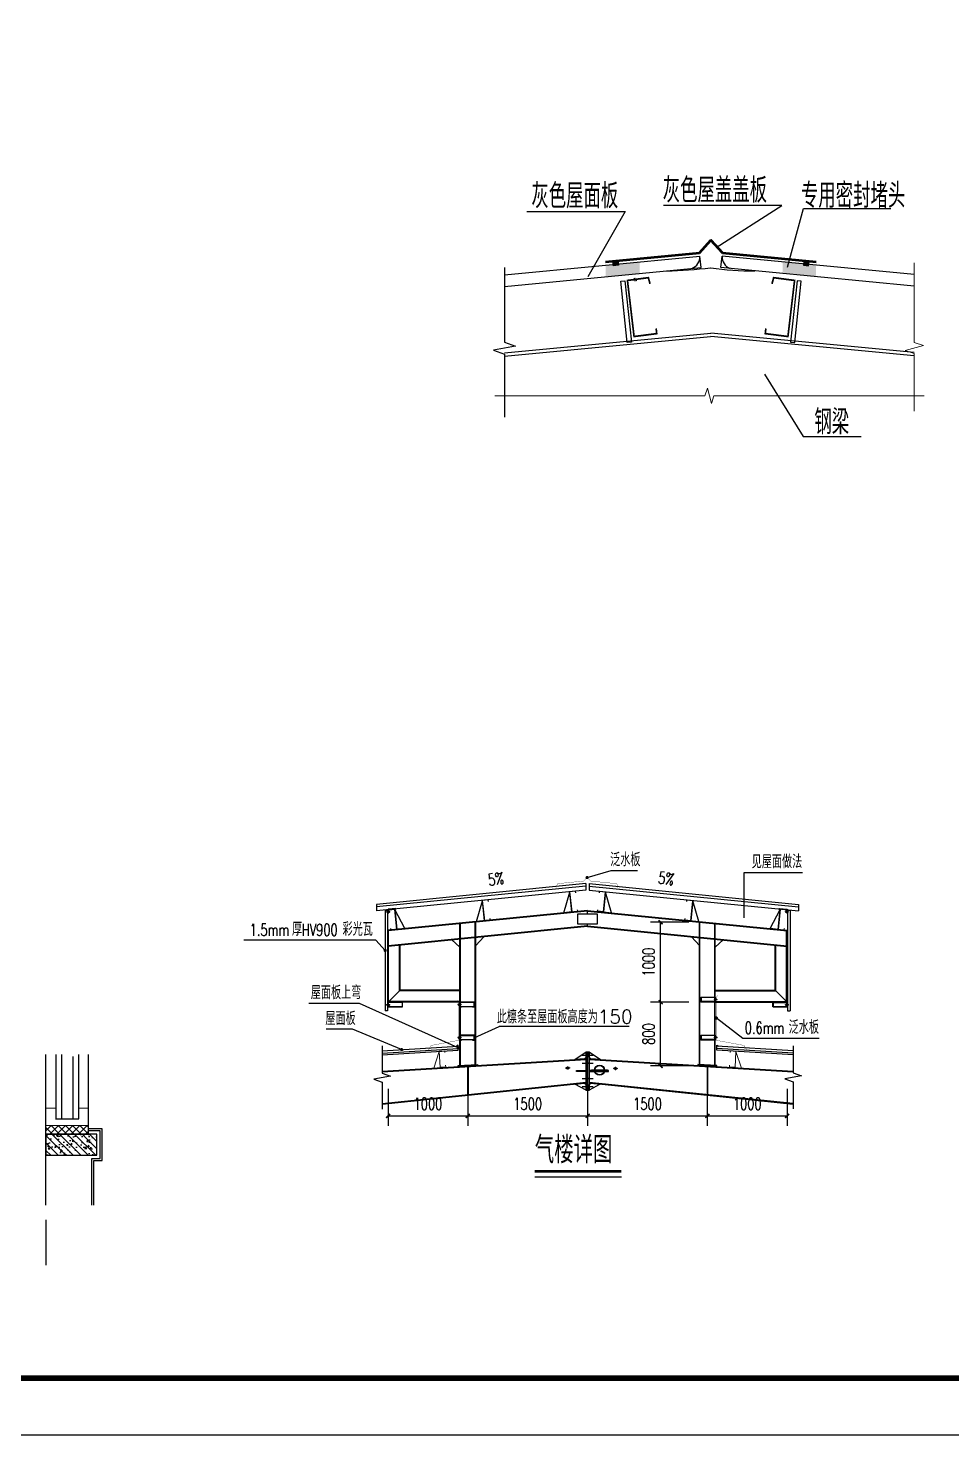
# Model space of a CAD drawing. Extents: x 1169373 to 1413368, y 514619 to 909419.
# Drawn here: x 1297592 to 1323627, y 514619 to 554288 of the extents above; entities that cross this region are included whole.
import ezdxf

# ---------------------------------------------------------------- set-up
doc = ezdxf.new("R2010")
doc.units = 0
doc.header["$LTSCALE"] = 1000
doc.header["$MEASUREMENT"] = 0
doc.linetypes.add('30', pattern=[0])
doc.linetypes.add('HIDDEN', pattern=[9.525, 6.35, -3.175])
for name, color, linetype in [('2', 2, 'Continuous'), ('4', 4, 'Continuous'), ('5', 5, 'Continuous'), ('6', 6, 'Continuous'), ('8', 3, 'Continuous'), ('AXIS', 3, 'Continuous'), ('DIM_SYMB', 3, 'Continuous'), ('DOTE', 1, 'Continuous'), ('killer_tk3.0000', 1, 'Continuous'), ('PUB_DIM', 3, 'Continuous'), ('PUB_TEXT', 7, 'Continuous'), ('PUB_TITLE', 4, 'Continuous'), ('SY2', 211, 'Continuous'), ('WALL', 9, 'Continuous'), ('WINDOW', 4, 'Continuous'), ('外框线', 255, 'Continuous'), ('建-填充', 8, 'Continuous'), ('窗', 2, 'Continuous'), ('粉刷', 8, 'Continuous'), ('线', 150, 'Continuous')]:
    doc.layers.add(name, color=color, linetype=linetype)
for name, color, linetype, lineweight in [('M_Axis', 253, 'Continuous', 20), ('M_Bolt', 252, 'Continuous', 20), ('OTHER', 253, 'Continuous', 13), ('PUB_DIM-2', 75, 'Continuous', 13), ('灰线', 9, 'Continuous', 9), ('绿线', 3, 'Continuous', 20)]:
    doc.layers.add(name, color=color, linetype=linetype, lineweight=lineweight)
doc.styles.add('_HZTXT', font='tssdeng.shx', dxfattribs={"width": 0.7, "bigfont": 'HZTXT.shx'})
doc.styles.add('_TCH_DIM', font='SIMPLEX', dxfattribs={"bigfont": 'GBCBIG'})
doc.styles.add('DIM_FONT', font='SIMPLEX', dxfattribs={"width": 0.7, "bigfont": 'GBCBIG'})
doc.styles.get("Standard").update_dxf_attribs({"font": 'gbenor.shx', "bigfont": 'gbcbig.shx'})
doc.dimstyles.new('DIMN50', dxfattribs={"dimscale": 0.5, "dimtxt": 300, "dimasz": 100, "dimexe": 250, "dimexo": 300, "dimgap": 150, "dimtad": 1, "dimdec": 0, "dimzin": 0, "dimdsep": 46, "dimtxsty": 'DIM_FONT', "dimblk": 'ARCHTICK', "dimcen": 0.09, "dimclrt": 7, "dimazin": 2, "dimtfac": 1, "dimtdec": 0, "dimtix": 1, "dimtmove": 2, "dimatfit": 3, "dimfxl": 1, "dimtolj": 1, "dimtzin": 0, "dimarcsym": 0})

# ---------------------------------------------------------------- blocks, each defined once
blk = doc.blocks.new('77')
for points in [[(549825, 150922), (549129, 150855), (549133, 150810), (548969, 150794), (548965, 150840), (548723, 150817), (548723, 150437), (549825, 150542)], [(548955, 150943), (548969, 150794), (549133, 150810), (549119, 150958)], [(555582, 150817), (555342, 150840), (555338, 150794), (555174, 150810), (555178, 150855), (554489, 150921), (554489, 150542), (555582, 150437)], [(555188, 150958), (555174, 150810), (555338, 150794), (555352, 150943)]]:
    blk.add_hatch(color=256).paths.add_polyline_path(points)
at = {"lineweight": 50}
for p, q in [((551775, 151217), (552154, 151632)), ((551775, 151217), (552154, 151632)), ((552532, 151217), (552154, 151632)), ((552154, 151632), (552532, 151217)), ((548718, 150924), (551775, 151217)), ((552532, 151217), (555589, 150924))]:
    blk.add_line(p, q, dxfattribs=at)
at = {"color": 6}
for p, q in [((545418, 150500), (551793, 151111)), ((551829, 150734), (551793, 151111)), ((552478, 150734), (552514, 151111)), ((558787, 150510), (552514, 151111)), ((545418, 150120), (551829, 150734)), ((558787, 150130), (552478, 150734)), ((545418, 147950), (552154, 148595)), ((545418, 147843), (552143, 148488)), ((558779, 147852), (552145, 148487)), ((558787, 147959), (552154, 148595))]:
    blk.add_line(p, q, dxfattribs=at)
for p, q in [((548718, 150924), (551775, 151217)), ((555589, 150924), (552532, 151217))]:
    blk.add_line(p, q)
at = {"color": 2, "const_width": 55.6}
for points in [[(548718, 150924), (551775, 151217), (552154, 151632), (552532, 151217), (555589, 150924)], [(550166, 150200), (550111, 150404), (549429, 150314), (549645, 148483), (550384, 148578), (550365, 148745)], [(554144, 150200), (554198, 150404), (554881, 150314), (554664, 148483), (553926, 148578), (553944, 148745)]]:
    blk.add_lwpolyline(points, dxfattribs=at)
at = {"color": 6, "const_width": 7.14}
blk.add_lwpolyline([(548718, 150924), (551775, 151217), (552154, 151632), (552532, 151217), (555589, 150924)], dxfattribs=at)
for points in [[(548955, 150943), (549119, 150958), (549133, 150810), (548969, 150794)], [(555352, 150943), (555188, 150958), (555174, 150810), (555338, 150794)]]:
    blk.add_lwpolyline(points, close=True)
at = {"color": 6}
for points in [[(549212, 150285), (549348, 150300), (549558, 148298), (549423, 148283)], [(555097, 150285), (554962, 150300), (554751, 148298), (554887, 148283)]]:
    blk.add_lwpolyline(points, close=True, dxfattribs=at)
for centre, radius, start, end in [((551391, 151084), 403, 289.8808, 3.7357), ((552916, 151084), 403, 176.2643, 250.1192), ((550133, 170144), 19526, 271.6709, 275.91), ((553488, 160220), 9592, 261.9469, 270.6087)]:
    blk.add_arc(centre, radius, start, end, dxfattribs=at)
at = {"lineweight": 80}
blk.add_arc((549694, 150316), 25.7, 95.367, 185.8233, dxfattribs=at)
at = {"layer": 'killer_tk3.0000', "color": 3, "linetype": '30', "ltscale": 0.02}
for p, q in [((546151, 152569), (549355, 152569)), ((549355, 152569), (548133, 150434)), ((554468, 152762), (550602, 152762)), ((552321, 151385), (554468, 152762)), ((554649, 150746), (555168, 152666)), ((555168, 152666), (558024, 152666)), ((553903, 147255), (555163, 145219)), ((555163, 145219), (557052, 145219))]:
    blk.add_line(p, q, dxfattribs=at)
at = {"layer": 'OTHER'}
for p, q in [((558787, 150888), (558787, 148283)), ((559084, 148189), (558490, 148027)), ((558490, 148027), (558787, 147932)), ((558787, 148283), (559084, 148189)), ((558787, 147932), (558787, 146042)), ((545101, 146545), (551955, 146545)), ((551955, 146545), (552035, 146795)), ((552035, 146795), (552171, 146296)), ((552171, 146296), (552250, 146545)), ((552250, 146545), (559105, 146545))]:
    blk.add_line(p, q, dxfattribs=at)
at = {"layer": 'PUB_DIM'}
blk.add_lwpolyline([(545418, 150738), (545418, 148294), (545776, 148164), (545061, 148038), (545418, 147911), (545418, 145855)], dxfattribs=at)
at = {"layer": 'PUB_TEXT', "style": '_HZTXT', "width": 0.7}
for s, p in [('灰色屋面板', (546294, 152668)), ('灰色屋盖盖板', (550580, 152855)), ('专用密封堵头', (555090, 152681)), ('钢梁', (555529, 145288))]:
    blk.add_text(s, height=810, dxfattribs=at).set_placement(p)
blk = doc.blocks.new('A$C2E3C41C0')
at = {"layer": '8', "ltscale": 30}
for p, q in [((-100, -5), (-12, 250)), ((62, 258), (-13, 255)), ((-13, 255), (0, 0)), ((63, 238), (62, 258)), ((0, 0), (-100, -5)), ((0, 0), (75, 4)), ((75, 4), (74, 24))]:
    blk.add_line(p, q, dxfattribs=at)
at = {"layer": '8'}
blk.add_line((0, 0), (-12, 250), dxfattribs=at)
blk = doc.blocks.new('自攻螺钉')
at = {"layer": '8'}
for p, q in [((-79421, 145833), (-79421, 145838)), ((-79420, 145836), (-79421, 145837)), ((-79420, 145836), (-79421, 145836)), ((-79420, 145834), (-79421, 145834)), ((-79420, 145834), (-79421, 145833)), ((-79420, 145838), (-79417, 145838)), ((-79420, 145836), (-79418, 145836)), ((-79420, 145834), (-79418, 145834)), ((-79420, 145832), (-79417, 145832)), ((-79418, 145836), (-79417, 145837)), ((-79418, 145836), (-79417, 145836)), ((-79418, 145834), (-79417, 145833)), ((-79418, 145834), (-79417, 145834)), ((-79417, 145841), (-79417, 145830)), ((-79417, 145841), (-79416, 145841)), ((-79417, 145838), (-79417, 145832)), ((-79417, 145829), (-79416, 145829)), ((-79416, 145841), (-79416, 145830)), ((-79415, 145838), (-79415, 145833)), ((-79415, 145838), (-79396, 145838)), ((-79415, 145833), (-79396, 145833)), ((-79391, 145835), (-79402, 145838)), ((-79391, 145835), (-79396, 145838)), ((-79391, 145835), (-79396, 145833))]:
    blk.add_line(p, q, dxfattribs=at)
blk.add_lwpolyline([(-79416, 145840), (-79415, 145840), (-79415, 145831), (-79416, 145831)], close=True, dxfattribs=at)
for centre, start, end in [((-79420, 145838), 90.0014, 180.0014), ((-79420, 145833), 180.0014, 270.0014), ((-79417, 145841), 90.0014, 180.0014), ((-79417, 145830), 180.0451, 269.9833), ((-79416, 145841), 0.0014, 90.0014), ((-79416, 145830), 270.0014, 0.0014)]:
    blk.add_arc(centre, 0.6, start, end, dxfattribs=at)
for centre in [(-79413, 145835), (-79412, 145835), (-79411, 145835), (-79410, 145835), (-79409, 145835), (-79408, 145835), (-79407, 145835), (-79406, 145835), (-79405, 145835), (-79404, 145835), (-79403, 145835), (-79402, 145835), (-79401, 145835), (-79400, 145835), (-79399, 145835), (-79398, 145835), (-79397, 145835), (-79396, 145835)]:
    blk.add_ellipse(centre, major_axis=(0.31, -2.5), ratio=0.082962, dxfattribs=at)
blk = doc.blocks.new('A$C6EE14210')
at = {"layer": '灰线', "ltscale": 30}
for p, q in [((58, 209), (-12, 205)), ((-12, 205), (0, 5)), ((59, 189), (58, 209)), ((0, 5), (70, 9)), ((70, 9), (68, 29))]:
    blk.add_line(p, q, dxfattribs=at)
at = {"layer": '绿线', "ltscale": 30}
for p, q in [((-80, -5), (-12, 200)), ((0, 0), (-80, -5))]:
    blk.add_line(p, q, dxfattribs=at)
at = {"layer": '绿线'}
blk.add_line((0, 0), (-12, 200), dxfattribs=at)
blk = doc.blocks.new('MSteel_Bolt_6_20_1.00_0.000')
at = {"layer": 'M_Axis'}
for p, q in [((30, 0), (-30, 0)), ((0, 20), (0, -20))]:
    blk.add_line(p, q, dxfattribs=at)
at = {"layer": 'M_Bolt'}
for p, q in [((10, 10), (-10, 10)), ((10, -10), (-10, -10))]:
    blk.add_line(p, q, dxfattribs=at)
for centre, start, end in [((-10, 0), 90, 270), ((10, 0), 270, 90)]:
    blk.add_arc(centre, 10, start, end, dxfattribs=at)
blk = doc.blocks.new('_ArchTick')
at = {"color": 0, "linetype": 'ByBlock', "const_width": 0.4}
blk.add_lwpolyline([(-0.5, -0.5), (0.5, 0.5)], dxfattribs=at)
blk = doc.blocks.new('*D50')
at = {"layer": 'Defpoints', "color": 0}
for p in [(1273984, 536423), (1274984, 536423), (1274984, 535932)]:
    blk.add_point(p, dxfattribs=at)
at = {"layer": 'PUB_DIM-2', "color": 0, "lineweight": -2}
for p, q in [((1273984, 536273), (1273984, 535807)), ((1274984, 536273), (1274984, 535807)), ((1273984, 535932), (1274984, 535932))]:
    blk.add_line(p, q, dxfattribs=at)
at = {"layer": 'PUB_DIM-2', "color": 0, "lineweight": -2, "xscale": 50, "yscale": 50, "zscale": 50, "rotation": 180}
blk.add_blockref('_ArchTick', (1273984, 535932), dxfattribs=at)
at = {"layer": 'PUB_DIM-2', "color": 0, "lineweight": -2, "xscale": 50, "yscale": 50, "zscale": 50}
blk.add_blockref('_ArchTick', (1274984, 535932), dxfattribs=at)
at = {"layer": 'PUB_DIM-2', "color": 7, "insert": (1274484, 536082), "char_height": 150, "attachment_point": 5, "style": 'DIM_FONT'}
blk.add_mtext('\\A1;1000', dxfattribs=at)
blk = doc.blocks.new('*D51')
at = {"layer": 'Defpoints', "color": 0}
for p in [(1274984, 536423), (1276484, 536423), (1276484, 535932)]:
    blk.add_point(p, dxfattribs=at)
at = {"layer": 'PUB_DIM-2', "color": 0, "lineweight": -2}
for p, q in [((1274984, 536273), (1274984, 535807)), ((1276484, 536273), (1276484, 535807)), ((1274984, 535932), (1276484, 535932))]:
    blk.add_line(p, q, dxfattribs=at)
at = {"layer": 'PUB_DIM-2', "color": 0, "lineweight": -2, "xscale": 50, "yscale": 50, "zscale": 50, "rotation": 180}
blk.add_blockref('_ArchTick', (1274984, 535932), dxfattribs=at)
at = {"layer": 'PUB_DIM-2', "color": 0, "lineweight": -2, "xscale": 50, "yscale": 50, "zscale": 50}
blk.add_blockref('_ArchTick', (1276484, 535932), dxfattribs=at)
at = {"layer": 'PUB_DIM-2', "color": 7, "insert": (1275734, 536082), "char_height": 150, "attachment_point": 5, "style": 'DIM_FONT'}
blk.add_mtext('\\A1;1500', dxfattribs=at)
blk = doc.blocks.new('*D52')
at = {"layer": 'Defpoints', "color": 0}
for p in [(1276484, 536423), (1277984, 536423), (1277984, 535932)]:
    blk.add_point(p, dxfattribs=at)
at = {"layer": 'PUB_DIM-2', "color": 0, "lineweight": -2}
for p, q in [((1276484, 536273), (1276484, 535807)), ((1277984, 536273), (1277984, 535807)), ((1276484, 535932), (1277984, 535932))]:
    blk.add_line(p, q, dxfattribs=at)
at = {"layer": 'PUB_DIM-2', "color": 0, "lineweight": -2, "xscale": 50, "yscale": 50, "zscale": 50, "rotation": 180}
blk.add_blockref('_ArchTick', (1276484, 535932), dxfattribs=at)
at = {"layer": 'PUB_DIM-2', "color": 0, "lineweight": -2, "xscale": 50, "yscale": 50, "zscale": 50}
blk.add_blockref('_ArchTick', (1277984, 535932), dxfattribs=at)
at = {"layer": 'PUB_DIM-2', "color": 7, "insert": (1277234, 536082), "char_height": 150, "attachment_point": 5, "style": 'DIM_FONT'}
blk.add_mtext('\\A1;1500', dxfattribs=at)
blk = doc.blocks.new('*D53')
at = {"layer": 'Defpoints', "color": 0}
for p in [(1277984, 536423), (1278984, 536423), (1278984, 535932)]:
    blk.add_point(p, dxfattribs=at)
at = {"layer": 'PUB_DIM-2', "color": 0, "lineweight": -2}
for p, q in [((1277984, 536273), (1277984, 535807)), ((1278984, 536273), (1278984, 535807)), ((1277984, 535932), (1278984, 535932))]:
    blk.add_line(p, q, dxfattribs=at)
at = {"layer": 'PUB_DIM-2', "color": 0, "lineweight": -2, "xscale": 50, "yscale": 50, "zscale": 50, "rotation": 180}
blk.add_blockref('_ArchTick', (1277984, 535932), dxfattribs=at)
at = {"layer": 'PUB_DIM-2', "color": 0, "lineweight": -2, "xscale": 50, "yscale": 50, "zscale": 50}
blk.add_blockref('_ArchTick', (1278984, 535932), dxfattribs=at)
at = {"layer": 'PUB_DIM-2', "color": 7, "insert": (1278484, 536082), "char_height": 150, "attachment_point": 5, "style": 'DIM_FONT'}
blk.add_mtext('\\A1;1000', dxfattribs=at)
blk = doc.blocks.new('*D54')
at = {"layer": 'Defpoints', "color": 0}
for p in [(1277399, 537358), (1277904, 537358), (1277904, 536558)]:
    blk.add_point(p, dxfattribs=at)
at = {"layer": 'PUB_DIM-2', "color": 0, "lineweight": -2}
for p, q in [((1277754, 537358), (1277274, 537358)), ((1277399, 536558), (1277399, 537358)), ((1277754, 536558), (1277274, 536558))]:
    blk.add_line(p, q, dxfattribs=at)
at = {"layer": 'PUB_DIM-2', "color": 0, "lineweight": -2, "xscale": 50, "yscale": 50, "zscale": 50}
for p, rotation in [((1277399, 537358), 90), ((1277399, 536558), 270)]:
    blk.add_blockref('_ArchTick', p, dxfattribs=dict(at, rotation=rotation))
at = {"layer": 'PUB_DIM-2', "color": 7, "insert": (1277249, 536958), "char_height": 150, "attachment_point": 5, "rotation": 90, "style": 'DIM_FONT'}
blk.add_mtext('\\A1;800', dxfattribs=at)
blk = doc.blocks.new('*D55')
at = {"layer": 'Defpoints', "color": 0}
for p in [(1277399, 538358), (1277904, 538358), (1277904, 537358)]:
    blk.add_point(p, dxfattribs=at)
at = {"layer": 'PUB_DIM-2', "color": 0, "lineweight": -2}
for p, q in [((1277754, 538358), (1277274, 538358)), ((1277399, 537358), (1277399, 538358)), ((1277754, 537358), (1277274, 537358))]:
    blk.add_line(p, q, dxfattribs=at)
at = {"layer": 'PUB_DIM-2', "color": 0, "lineweight": -2, "xscale": 50, "yscale": 50, "zscale": 50}
for p, rotation in [((1277399, 538358), 90), ((1277399, 537358), 270)]:
    blk.add_blockref('_ArchTick', p, dxfattribs=dict(at, rotation=rotation))
at = {"layer": 'PUB_DIM-2', "color": 7, "insert": (1277249, 537858), "char_height": 150, "attachment_point": 5, "rotation": 90, "style": 'DIM_FONT'}
blk.add_mtext('\\A1;1000', dxfattribs=at)
blk = doc.blocks.new('2346ddfdfh')
h = blk.add_hatch()
h.set_pattern_fill('ANSI37', color=256, scale=15, angle=-90, style=0)
h.set_pattern_definition([(225, (167610.573, 3272363.47), (-16.83798023, 16.83798023), []), (135, (167610.573, 3272363.47), (16.83798023, 16.83798023), [])])
h.paths.add_polyline_path([(1380212.4, 530016.3), (1380212.4, 530056.4), (1380312.4, 530056.4), (1380312.4, 530016.3)])
h.paths.add_polyline_path([(1380312.4, 530016.3), (1380312.4, 530056.4), (1380412.4, 530056.4), (1380412.4, 530016.3)])
at = {"layer": '建-填充'}
h = blk.add_hatch(dxfattribs=at)
h.set_pattern_fill('钢筋混凝土', color=256, scale=10, angle=-90, style=0)
h.set_pattern_definition([(315, (0, 0), (17.67766953, 17.67766953), []), (320, (0, 0), (-6.2752135, -71.7260183), [7.5, -82.5]), (265, (0, 0), (75.2192134, 13.8751334), [6, -66]), (10.4514, (-0.52, -5.98), (68.9439542, -57.8509382), [6.374019, -70.1142112]), (316.1842, (20, -3e-15), (-16.5519014, -106.724105), [11.25, -123.75]), (6.6356, (18.62, -8.89), (97.411787, -93.4662706), [9.561029, -105.1713]), (261.1842, (20, -3e-15), (97.41186, -93.4661945), [9, -99]), (291, (15, -10), (-40.261889, -59.6907052), [7.5, -82.5]), (236, (15, -10), (72.5150045, -24.3315332), [6, -66]), (341.4514, (11.645, -14.974), (32.2530497, -84.022263), [6.374019, -70.1142112]), (307.5, (0, 0), (33.2893854, -1.21598553), [0, -65.2, 0, -67, 0, -66.25]), (277.5, (0, 0), (39.4411712, -26.30695374), [0, -38.2, 0, -63.7, 0, -25.25]), (237.5, (4e-15, 22.3), (-2.25548717, -53.3822436), [0, -25, 0, -78, 0, -103.5]), (227.5, (5e-15, 32.3), (10.0104982, -58.318617), [0, -32.5, 0, -51.8, 0, -73.5])])
h.paths.add_polyline_path([(1380212.4, 529916.3), (1380452.4, 529916.3), (1380452.4, 530016.3), (1380212.4, 530016.3)])
at = {"const_width": 5.54}
for points in [[(1380312.4, 530087), (1380259.1, 530087), (1380259.1, 530137.6), (1380212.4, 530137.6), (1380212.4, 530056.4), (1380312.4, 530056.4)], [(1380312.4, 530087), (1380365.8, 530087), (1380365.8, 530137.6), (1380412.4, 530137.6), (1380412.4, 530056.4), (1380312.4, 530056.4)]]:
    blk.add_lwpolyline(points, dxfattribs=at)
blk.add_lwpolyline([(1380212.4, 529916.3), (1380452.4, 529916.3), (1380452.4, 530016.3), (1380212.4, 530016.3)], close=True)
at = {"layer": 'AXIS'}
blk.add_line((1380212.4, 529613.4), (1380212.4, 529399.4), dxfattribs=at)
at = {"layer": 'DOTE'}
blk.add_line((1380212.4, 529681.4), (1380212.4, 530389.3), dxfattribs=at)
at = {"layer": 'WALL'}
for points in [[(1380212.4, 529916.3), (1380452.4, 529916.3), (1380452.4, 530016.3), (1380412.4, 530016.3)], [(1380212.4, 529916.3), (1380212.4, 530016.3)]]:
    blk.add_lwpolyline(points, dxfattribs=at)
at = {"layer": 'WINDOW'}
for p, q in [((1380212.4, 530016.3), (1380212.4, 530389.3)), ((1380412.4, 530016.3), (1380412.4, 530389.3))]:
    blk.add_line(p, q, dxfattribs=at)
at = {"layer": '外框线'}
for p, q in [((1380212.4, 530016.3), (1380412.4, 530016.3)), ((1380212.4, 530016.3), (1380412.4, 530016.3)), ((1380212.4, 530016.3), (1380412.4, 530016.3)), ((1380212.4, 530016.3), (1380412.4, 530016.3)), ((1380212.4, 530016.3), (1380412.4, 530016.3)), ((1380412.4, 530016.3), (1380212.4, 530016.3))]:
    blk.add_line(p, q, dxfattribs=at)
at = {"layer": '窗', "extrusion": (0, 0, -1)}
for p, q in [((1380259.1, 530389.3), (1380259.1, 530087)), ((1380285.7, 530389.3), (1380285.7, 530087)), ((1380339.1, 530380.2), (1380339.1, 530087)), ((1380365.8, 530389.3), (1380365.8, 530087))]:
    blk.add_line(p, q, dxfattribs=at)
at = {"layer": '粉刷'}
for points in [[(1380437.4, 529681.4), (1380437.4, 529891.3), (1380477.4, 529891.3), (1380477.4, 530041.3), (1380412.4, 530041.3)], [(1380427.4, 529681.4), (1380427.4, 529901.3), (1380467.4, 529901.3), (1380467.4, 530031.3), (1380412.4, 530031.3)]]:
    blk.add_lwpolyline(points, dxfattribs=at)
blk = doc.blocks.new('DFHFDHXHNXFD')
for p, q in [((1273909.9, 536493.3), (1276464.2, 536646.6)), ((1273909.9, 536483.3), (1276464.2, 536636.6)), ((1276504.2, 536646.6), (1279058.5, 536493.3)), ((1276504.2, 536636.6), (1279058.5, 536483.3)), ((1273909.9, 536087), (1276464.2, 536354.6)), ((1273909.9, 536076.9), (1276464.2, 536344.6)), ((1276504.2, 536354.7), (1279058.5, 536089.5)), ((1276504.2, 536344.6), (1279058.5, 536079.5))]:
    blk.add_line(p, q)
at = {"layer": '2'}
for p, q in [((1276484.2, 538507.8), (1273984.2, 538257.8)), ((1276484.2, 538499.7), (1273984.2, 538249.7)), ((1276484.2, 538459.7), (1276484.2, 538507.8)), ((1276484.2, 538507.8), (1278984.2, 538257.8)), ((1276484.2, 538499.7), (1278984.2, 538249.7)), ((1276484.2, 538314.8), (1273984.2, 538064.8)), ((1276484.2, 538306.8), (1273984.2, 538056.8)), ((1274884.2, 538154.8), (1274884.2, 538339.7)), ((1274892.2, 538155.6), (1274892.2, 538340.5)), ((1275076.2, 538174), (1275076.2, 538358.9)), ((1275084.2, 538174.8), (1275084.2, 538359.7)), ((1276484.2, 538306.8), (1276484.2, 538339.7)), ((1276484.2, 538314.8), (1278984.2, 538064.8)), ((1276484.2, 538306.8), (1278984.2, 538056.8)), ((1277884.2, 538174.8), (1277884.2, 538359.7)), ((1277892.2, 538174), (1277892.2, 538358.9)), ((1278076.2, 538155.6), (1278076.2, 538340.5)), ((1278084.2, 538154.8), (1278084.2, 538339.7)), ((1273984.2, 537357.8), (1273984.2, 538257.8)), ((1273991.2, 538065.5), (1273991.2, 538250.4)), ((1274884.2, 536563.8), (1274884.2, 538146.8)), ((1274892.2, 536564.3), (1274892.2, 538147.6)), ((1275076.2, 536575.3), (1275076.2, 538166)), ((1275084.2, 536575.8), (1275084.2, 538166.8)), ((1277884.2, 536575.8), (1277884.2, 538166.8)), ((1277892.2, 536575.3), (1277892.2, 538166)), ((1278076.2, 536564.3), (1278076.2, 538147.6)), ((1278084.2, 536563.8), (1278084.2, 538146.8)), ((1278977.2, 538065.5), (1278977.2, 538250.4)), ((1278984.2, 537357.8), (1278984.2, 538257.8)), ((1273991.2, 537364.8), (1273991.2, 538057.5)), ((1274127.2, 537500.8), (1274127.2, 538071.1)), ((1274134.2, 537507.8), (1274134.2, 538071.8)), ((1278834.2, 537507.8), (1278834.2, 538071.8)), ((1278841.2, 537500.8), (1278841.2, 538071.1)), ((1278977.2, 537364.8), (1278977.2, 538057.5)), ((1273984.2, 537357.8), (1274134.2, 537507.8)), ((1274884.2, 537500.8), (1274127.2, 537500.8)), ((1274884.2, 537507.8), (1274134.2, 537507.8)), ((1278084.2, 537507.8), (1278834.2, 537507.8)), ((1278084.2, 537500.8), (1278841.2, 537500.8)), ((1278984.2, 537357.8), (1278834.2, 537507.8)), ((1274884.2, 537357.8), (1273984.2, 537357.8)), ((1274884.2, 537364.8), (1273991.2, 537364.8)), ((1278084.2, 537364.8), (1278977.2, 537364.8)), ((1278084.2, 537357.8), (1278984.2, 537357.8)), ((1276324.5, 536638.2), (1276464.2, 536736.6)), ((1276414.2, 536691.6), (1276554.2, 536691.6)), ((1276464.2, 536736.6), (1276464.2, 536666.6)), ((1276464.2, 536251.6), (1276464.2, 536736.6)), ((1276464.2, 536736.6), (1276484.2, 536736.6)), ((1276484.2, 536251.6), (1276484.2, 536736.6)), ((1276484.2, 536736.6), (1276504.2, 536736.6)), ((1276484.2, 536736.6), (1276484.2, 536251.6)), ((1276504.2, 536666.6), (1276504.2, 536736.6)), ((1276504.2, 536736.6), (1276644, 536638.2)), ((1276504.2, 536736.6), (1276504.2, 536251.6)), ((1274864.3, 536550.6), (1274864.3, 536562.6)), ((1274980.2, 536547.5), (1274980.2, 536199.1)), ((1274988.2, 536548), (1274988.2, 536200)), ((1275104.6, 536577), (1275104.6, 536565)), ((1276444.3, 536645.4), (1276324.5, 536638.2)), ((1276414.2, 536591.6), (1276554.2, 536591.6)), ((1276464.2, 536666.6), (1276444.3, 536645.4)), ((1276524.2, 536645.4), (1276504.2, 536666.6)), ((1276644, 536638.2), (1276524.2, 536645.4)), ((1277863.8, 536577), (1277863.8, 536565)), ((1277980.2, 536548), (1277980.2, 536200)), ((1277988.2, 536547.5), (1277988.2, 536199.1)), ((1278104.1, 536550.6), (1278104.1, 536562.6)), ((1276324.9, 536330.8), (1276444.3, 536342.6)), ((1276464.2, 536254.6), (1276324.9, 536330.8)), ((1276414.2, 536399.6), (1276554.2, 536399.6)), ((1276444.3, 536342.6), (1276464.2, 536324.6)), ((1276504.2, 536324.6), (1276524.1, 536342.7)), ((1276643.6, 536330.9), (1276504.2, 536254.6)), ((1276524.1, 536342.7), (1276643.6, 536330.9)), ((1276414.2, 536299.6), (1276554.2, 536299.6)), ((1276464.2, 536324.6), (1276464.2, 536254.6)), ((1276484.2, 536251.6), (1276464.2, 536251.6)), ((1276504.2, 536251.6), (1276484.2, 536251.6)), ((1276504.2, 536254.6), (1276504.2, 536324.6))]:
    blk.add_line(p, q, dxfattribs=at)
at = {"layer": '2', "extrusion": (-0.011955, -0.000597991, 0.999928)}
for p, q in [((1274864.3, 536562.6), (1275104.6, 536577)), ((1274864.3, 536550.6), (1275104.4, 536565))]:
    blk.add_line(p, q, dxfattribs=at)
at = {"layer": '2', "extrusion": (0.011955, -0.000597991, 0.999928)}
for p, q in [((1278104.1, 536562.6), (1277863.8, 536577)), ((1278104.1, 536550.6), (1277864.1, 536565))]:
    blk.add_line(p, q, dxfattribs=at)
at = {"layer": '2', "color": 1, "const_width": 20}
for points in [[(1276464.2, 536691.6), (1276504.2, 536691.6)], [(1276464.2, 536591.6), (1276504.2, 536591.6)], [(1276464.2, 536399.6), (1276504.2, 536399.6)], [(1276464.2, 536299.6), (1276504.2, 536299.6)]]:
    blk.add_lwpolyline(points, dxfattribs=at)
at = {"layer": '4'}
for p, q in [((1276463.9, 538843.7), (1273841.4, 538581.4)), ((1276463.9, 538843.7), (1276463.9, 538762)), ((1276504.6, 538843.7), (1276504.6, 538762)), ((1276504.6, 538843.7), (1279127, 538581.4)), ((1276463.9, 538762), (1273841.4, 538499.8)), ((1276504.6, 538762), (1279127, 538499.8)), ((1273841.4, 538581.4), (1273841.4, 538499.8)), ((1273947.9, 538507.2), (1273947.9, 537247.8)), ((1273947.9, 538507.2), (1273979.2, 538507.2)), ((1273979.2, 538507.2), (1273979.2, 537247.8)), ((1278989.3, 538507.2), (1278989.3, 537247.8)), ((1279020.5, 538507.2), (1278989.3, 538507.2)), ((1279020.5, 538507.2), (1279020.5, 537247.8)), ((1279127, 538581.4), (1279127, 538499.8)), ((1273979.2, 537247.8), (1273947.9, 537247.8)), ((1278989.3, 537247.8), (1279020.5, 537247.8)), ((1274864.1, 536819.4), (1274840.9, 536804.5)), ((1274864.1, 536756), (1274864.1, 536819.4)), ((1278104.3, 536756), (1278104.3, 536819.4)), ((1278104.3, 536819.4), (1278127.6, 536804.5))]:
    blk.add_line(p, q, dxfattribs=at)
at = {"layer": '4', "extrusion": (-5.9457e-05, -3.86496e-06, 1)}
for p, q in [((1273909.9, 536748.6), (1274864.1, 536805.9)), ((1273909.9, 536698.7), (1274864.1, 536756))]:
    blk.add_line(p, q, dxfattribs=at)
at = {"layer": '4', "extrusion": (5.9457e-05, -3.86496e-06, 1)}
for p, q in [((1279058.5, 536748.6), (1278104.3, 536805.9)), ((1279058.5, 536698.7), (1278104.3, 536756))]:
    blk.add_line(p, q, dxfattribs=at)
at = {"layer": '5', "linetype": 'HIDDEN', "ltscale": 150, "extrusion": (-5.9457e-05, -3.86496e-06, 1)}
blk.add_line((1273909.9, 536717.2), (1274864.1, 536774.5), dxfattribs=at)
at = {"layer": '5', "linetype": 'HIDDEN', "ltscale": 150, "extrusion": (5.9457e-05, -3.86496e-06, 1)}
blk.add_line((1279058.5, 536717.2), (1278104.3, 536774.5), dxfattribs=at)
at = {"layer": '6', "linetype": 'Continuous'}
for p, q in [((1276463.9, 538812.3), (1273841.4, 538550)), ((1276504.6, 538812.3), (1279127, 538550))]:
    blk.add_line(p, q, dxfattribs=at)
at = {"layer": '6', "linetype": 'Continuous', "const_width": 3.75}
for points in [[(1276092.3, 538794.2), (1276106.1, 538842.2), (1276433.6, 538875), (1276477.8, 538919.2), (1276522, 538875), (1276849.8, 538842.2), (1276863.6, 538794.1)], [(1278112.8, 537440), (1278097.1, 537417.4), (1278097.1, 537417.4), (1278097.1, 536878.9), (1278444.1, 536814.9), (1278481.6, 536750)], [(1274855.6, 537380), (1274871.4, 537357.4), (1274871.4, 537357.4), (1274871.4, 536878.9), (1274524.4, 536814.9), (1274486.9, 536750)]]:
    blk.add_lwpolyline(points, dxfattribs=at)
at = {"layer": '8'}
for p, q in [((1274784.2, 538136.8), (1274884.2, 538046.3)), ((1275084.2, 538066.3), (1275184.2, 538176.8)), ((1277884.2, 538066.3), (1277784.2, 538176.8)), ((1278184.2, 538136.8), (1278084.2, 538046.3)), ((1276534.2, 536510.2), (1276734.2, 536510.2)), ((1276578.7, 536481.9), (1276578.7, 536516.2)), ((1276689.8, 536481.9), (1276689.8, 536516.2)), ((1276534.2, 536499.1), (1276734.2, 536499.1))]:
    blk.add_line(p, q, dxfattribs=at)
for points in [[(1273984.2, 538521.6), (1273984.2, 538471.6), (1273988.2, 538471.6, 0.4142136), (1273990.2, 538473.6), (1273990.2, 538509.6, -0.4142136), (1273996.2, 538515.6), (1274081.3, 538525.5, 0.4142136), (1274083.3, 538527.5), (1274083.3, 538531.5)], [(1278984.2, 538521.6), (1278984.2, 538471.6), (1278980.2, 538471.6, -0.4142136), (1278978.2, 538473.6), (1278978.2, 538509.6, 0.4142136), (1278972.2, 538515.6), (1278887.2, 538525.5, -0.4142136), (1278885.2, 538527.5), (1278885.2, 538531.5)]]:
    blk.add_lwpolyline(points, format="xyb", close=True, dxfattribs=at)
for points in [[(1276359.2, 538339.7), (1276609.2, 538339.7), (1276609.2, 538459.7), (1276359.2, 538459.7)], [(1273995.5, 537355.3), (1274153, 537355.3), (1274153, 537351.6), (1273995.5, 537351.6)], [(1275053, 537300.3), (1274895.5, 537300.3), (1274895.5, 537304), (1275053, 537304)], [(1277915.5, 537360.3), (1278073, 537360.3), (1278073, 537364), (1277915.5, 537364)], [(1278973, 537355.3), (1278815.5, 537355.3), (1278815.5, 537351.6), (1278973, 537351.6)], [(1275053, 536884.4), (1274895.5, 536884.4), (1274895.5, 536888.1), (1275053, 536888.1)], [(1277915.5, 536884.4), (1278073, 536884.4), (1278073, 536888.1), (1277915.5, 536888.1)], [(1276464.2, 536489.1), (1276344.2, 536489.1), (1276344.2, 536499.1), (1276464.2, 536499.1)], [(1276504.2, 536489.1), (1276744.2, 536489.1), (1276744.2, 536499.1), (1276504.2, 536499.1)]]:
    blk.add_lwpolyline(points, close=True, dxfattribs=at)
for points in [[(1277924.2, 537357.8), (1277904.2, 537357.8), (1277904.2, 537417.8), (1278084.2, 537417.8), (1278084.2, 537357.8), (1278064.2, 537357.8), (1278064.2, 537360.3), (1278081.7, 537360.3), (1278081.7, 537415.3), (1277906.7, 537415.3), (1277906.7, 537360.3), (1277924.2, 537360.3), (1277924.2, 537357.8)], [(1274004.2, 537357.8), (1273984.2, 537357.8), (1273984.2, 537297.8), (1274164.2, 537297.8), (1274164.2, 537357.8), (1274144.2, 537357.8), (1274144.2, 537355.3), (1274161.7, 537355.3), (1274161.7, 537300.3), (1273986.7, 537300.3), (1273986.7, 537355.3), (1274004.2, 537355.3), (1274004.2, 537357.8)], [(1275044.2, 537297.8), (1275064.2, 537297.8), (1275064.2, 537357.8), (1274884.2, 537357.8), (1274884.2, 537297.8), (1274904.2, 537297.8), (1274904.2, 537300.3), (1274886.7, 537300.3), (1274886.7, 537355.3), (1275061.7, 537355.3), (1275061.7, 537300.3), (1275044.2, 537300.3), (1275044.2, 537297.8)], [(1278964.2, 537357.8), (1278984.2, 537357.8), (1278984.2, 537297.8), (1278804.2, 537297.8), (1278804.2, 537357.8), (1278824.2, 537357.8), (1278824.2, 537355.3), (1278806.7, 537355.3), (1278806.7, 537300.3), (1278981.7, 537300.3), (1278981.7, 537355.3), (1278964.2, 537355.3), (1278964.2, 537357.8)], [(1275044.2, 536881.9), (1275064.2, 536881.9), (1275064.2, 536941.9), (1274884.2, 536941.9), (1274884.2, 536881.9), (1274904.2, 536881.9), (1274904.2, 536884.4), (1274886.7, 536884.4), (1274886.7, 536939.4), (1275061.7, 536939.4), (1275061.7, 536884.4), (1275044.2, 536884.4), (1275044.2, 536881.9)], [(1277924.2, 536881.9), (1277904.2, 536881.9), (1277904.2, 536941.9), (1278084.2, 536941.9), (1278084.2, 536881.9), (1278064.2, 536881.9), (1278064.2, 536884.4), (1278081.7, 536884.4), (1278081.7, 536939.4), (1277906.7, 536939.4), (1277906.7, 536884.4), (1277924.2, 536884.4), (1277924.2, 536881.9)], [(1276534.2, 536510.2), (1276534.2, 536499.1)], [(1276734.2, 536499.1), (1276734.2, 536510.2)]]:
    blk.add_lwpolyline(points, dxfattribs=at)
for points, const_width in [([(1274936.6, 536567), (1274937.9, 536545)], 20), ([(1275032.3, 536572.7), (1275033.6, 536550.7)], 20), ([(1276578.7, 536488), (1276578.7, 536510.2)], 15.6), ([(1276689.8, 536488), (1276689.8, 536510.2)], 15.6), ([(1277936.1, 536572.7), (1277934.8, 536550.7)], 20), ([(1278031.8, 536567), (1278030.5, 536545)], 20)]:
    blk.add_lwpolyline(points, dxfattribs=dict(at, const_width=const_width))
for radius in [63.3, 58.9]:
    blk.add_circle((1276634.2, 536504.6), radius, dxfattribs=at)
at = {"layer": 'DIM_SYMB'}
for points in [[(1275499.9, 538823.4, 0, 0, 0), (1275222.6, 538779.7, 40, 0, 0), (1275074.4, 538756.4, 0, 0, 0)], [(1277378, 538819.2, 0, 0, 0), (1277745.1, 538774.5, 40, 0, 0), (1277894.1, 538756.4, 0, 0, 0)]]:
    blk.add_lwpolyline(points, format="xyseb", dxfattribs=at)
for points in [[(1273909.9, 536808.6), (1273909.9, 536469), (1274014.9, 536430.8), (1273804.9, 536393.8), (1273909.9, 536356.5), (1273909.9, 536016.9)], [(1279058.5, 536808.6), (1279058.5, 536470.3), (1279163.5, 536432.1), (1278953.5, 536395.1), (1279058.5, 536357.8), (1279058.5, 536019.5)], [(1275822.9, 535167.2), (1276907.4, 535167.2)]]:
    blk.add_lwpolyline(points, dxfattribs=at)
at = {"layer": 'DIM_SYMB', "const_width": 35}
blk.add_lwpolyline([(1275822.9, 535237.2), (1276907.4, 535237.2)], dxfattribs=at)
at = {"layer": 'SY2'}
for p, q in [((1276477.8, 538919.1), (1276779.4, 539007.3)), ((1276779.4, 539007.3), (1277109.5, 539007.3)), ((1278443.8, 538982.5), (1279174.6, 538982.5)), ((1278443.8, 538707.7), (1278443.8, 538982.5)), ((1278443.8, 538412.2), (1278443.8, 538707.7)), ((1273831.4, 538136.3), (1272178.5, 538136.3)), ((1273947.9, 538006.4), (1273831.4, 538136.3)), ((1273626.6, 537341.9), (1272991.1, 537341.9)), ((1274864.1, 536783.7), (1273626.6, 537341.9)), ((1275064.2, 536911.9), (1275376.1, 537054.1)), ((1277003.2, 537054.1), (1275376.1, 537054.1)), ((1278097.1, 537158.8), (1278427.6, 536907.4)), ((1273539.3, 537018), (1273209.2, 537018)), ((1274154.6, 536763.3), (1273539.3, 537018)), ((1278427.6, 536907.4), (1279383.9, 536907.4))]:
    blk.add_line(p, q, dxfattribs=at)
at = {"layer": 'SY2', "const_width": 20}
for points in [[(1276468.2, 538916.3, 1), (1276487.4, 538921.9, 1)], [(1273954.6, 537998.9, 1), (1273941.2, 538013.8, 1)], [(1278089.1, 537164.9, 1), (1278105, 537152.7, 1)], [(1274163.8, 536759.5, 1), (1274145.4, 536767.2, 1)], [(1274873.2, 536779.6, 1), (1274855, 536787.8, 1)]]:
    blk.add_lwpolyline(points, format="xyb", close=True, dxfattribs=at)
at = {"layer": '8'}
for name, p, rotation in [('A$C2E3C41C0', (1275190.7, 538378.4), 2.848187911122746), ('A$C2E3C41C0', (1276285.2, 538487.9), 2.848187911122746), ('A$C2E3C41C0', (1278872.3, 538269), 351.4270016375818), ('MSteel_Bolt_6_20_1.00_0.000', (1276234.7, 536532.7), 3.433626380354494)]:
    blk.add_blockref(name, p, dxfattribs=dict(at, rotation=rotation))
at = {"layer": '8', "xscale": -1}
for name, p, rotation in [('A$C2E3C41C0', (1276683.2, 538487.9), 357.1518120888773), ('A$C2E3C41C0', (1277777.8, 538378.4), 357.1518120888773), ('A$C2E3C41C0', (1274096.1, 538269), 8.572998362418218), ('MSteel_Bolt_6_20_1.00_0.000', (1276833.6, 536526.7), 356.5663736196454)]:
    blk.add_blockref(name, p, dxfattribs=dict(at, rotation=rotation))
at = {"layer": '8', "yscale": 1.25, "rotation": 180}
for p, xscale, zscale in [((1373246.2, 720784.3), -1.25, 1.249999999993179), ((1179722.3, 720784.3), 1.25, 1.25), ((1178828.9, 719683.3), 1.25, 1.25), ((1373246.2, 719617.3), -1.25, 1.249999999993179), ((1374139.6, 719622.4), -1.25, 1.249999999993179), ((1179722.3, 719617.3), 1.25, 1.25), ((1374139.6, 719207.9), -1.25, 1.249999999993179), ((1178828.9, 719207.9), 1.25, 1.25)]:
    blk.add_blockref('自攻螺钉', p, dxfattribs=dict(at, xscale=xscale, zscale=zscale))
at = {"layer": '8'}
blk.add_blockref('A$C6EE14210', (1274637.5, 536537), dxfattribs=at)
at = {"layer": '8', "xscale": -1}
blk.add_blockref('A$C6EE14210', (1278330.9, 536537), dxfattribs=at)
at = {"layer": 'PUB_TEXT', "style": '_TCH_DIM'}
for s, height, p in [('泛水板', 168.79, (1276766.7, 539059.8)), ('见屋面做法', 168.79, (1278539.7, 539035)), ('厚', 168.8, (1272781.3, 538188.8)), ('彩光瓦', 168.79, (1273414.2, 538188.8)), ('屋面板上弯', 168.79, (1273016.5, 537394.4)), ('屋面板', 168.79, (1273199.3, 537070.5)), ('此檩条至屋面板高度为150', 168.794, (1275346.6, 537090.6)), ('泛水板', 168.79, (1279003, 536959.9))]:
    blk.add_text(s, height=height, dxfattribs=at).set_placement(p)
at = {"layer": 'PUB_TEXT', "style": '_TCH_DIM', "width": 0.705882}
for rotation, p in [(8.94097, (1275249.2, 538811.8)), (353.06619, (1277361.3, 538844.9))]:
    blk.add_text('5%%%', height=148.75, rotation=rotation, dxfattribs=at).set_placement(p)
for s, p in [('1.5mm', (1272251.3, 538188.8)), ('HV900', (1272904.2, 538188.8)), ('0.6mm', (1278453, 536959.9))]:
    blk.add_text(s, height=148.75, dxfattribs=at).set_placement(p)
at = {"layer": 'PUB_TEXT'}
blk.add_text('气楼详图', height=337.59, dxfattribs=at).set_placement((1275822.9, 535337))
at = {"layer": 'PUB_DIM-2'}
for base, p1, p2, angle, picture, middle in [((1277398.6, 538357.8), (1277904.2, 537357.8), (1277904.2, 538357.8), 90, '*D55', (1277248.6, 537857.8)), ((1277398.6, 537357.8), (1277904.2, 536557.8), (1277904.2, 537357.8), 90, '*D54', (1277248.6, 536957.8)), ((1274984.2, 535931.9), (1273984.2, 536423.3), (1274984.2, 536423.3), 0, '*D50', (1274484.2, 536081.9)), ((1276484.2, 535931.9), (1274984.2, 536423.3), (1276484.2, 536423.3), 0, '*D51', (1275734.2, 536081.9)), ((1277984.2, 535931.9), (1276484.2, 536423.3), (1277984.2, 536423.3), 0, '*D52', (1277234.2, 536081.9)), ((1278984.2, 535931.9), (1277984.2, 536423.3), (1278984.2, 536423.3), 0, '*D53', (1278484.2, 536081.9))]:
    dim = blk.add_linear_dim(base=base, p1=p1, p2=p2, angle=angle, dimstyle='DIMN50', dxfattribs=at)
    dim.commit()
    dim.dimension.update_dxf_attribs({"geometry": picture, "text_midpoint": middle, "dimtype": 161})

msp = doc.modelspace()

# ---------------------------------------------------------------- linework, layer by layer
at = {"layer": 'PUB_TITLE'}
msp.add_lwpolyline([(1236105, 514619), (1354985, 514619), (1354985, 581819), (1236105, 581819)], close=True, dxfattribs=at)
at = {"layer": 'PUB_TITLE', "const_width": 160}
msp.add_lwpolyline([(1240105, 516219), (1353385, 516219), (1353385, 580219), (1240105, 580219)], close=True, dxfattribs=at)

# ---------------------------------------------------------------- block references
for name, p, xscale, yscale, zscale in [('DFHFDHXHNXFD', (-1558729, -682233), 2.25, 2.25, 2.25), ('2346ddfdfh', (-6983182, -2656995), 6, 6, 6)]:
    msp.add_blockref(name, p, dxfattribs=dict(xscale=xscale, yscale=yscale, zscale=zscale))
at = {"layer": '线', "xscale": 0.86400000017602, "yscale": 0.8640000000159489, "zscale": 0.8640000000000002}
msp.add_blockref('77', (839777, 417302), dxfattribs=at)

doc.saveas('drawing.dxf')
